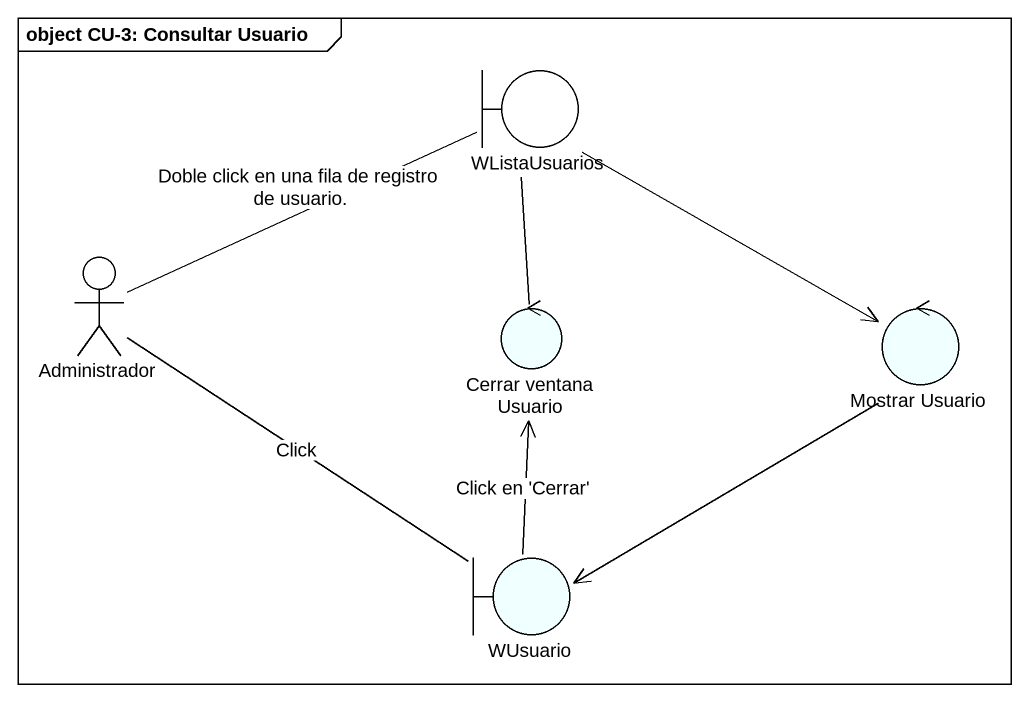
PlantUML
@startuml
mainframe object CU-3: Consultar Usuario
boundary WListaUsuarios
actor Administrador
control "Cerrar ventana Usuario" as Cerrar_ventana_Usuario #F0FFFF
control "Mostrar Usuario" as Mostrar_Usuario #F0FFFF
boundary WUsuario #F0FFFF
WListaUsuarios -left- Administrador : Doble click en una fila de registro de usuario.
WListaUsuarios --> Mostrar_Usuario
Cerrar_ventana_Usuario -up- WListaUsuarios
Mostrar_Usuario --> WUsuario
WUsuario -up- Administrador : Click
WUsuario -up-> Cerrar_ventana_Usuario : Click en 'Cerrar'
@enduml
